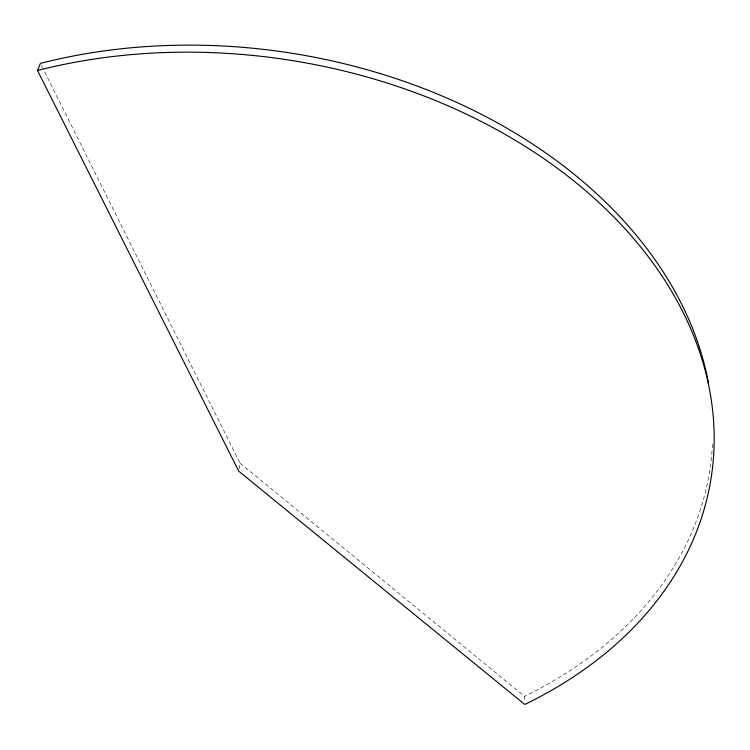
<?xml version="1.0" encoding="UTF-8"?>
<svg xmlns="http://www.w3.org/2000/svg" width="750" height="750" viewBox="0 0 750 750"><rect width="100%" height="100%" fill="white"/><g stroke="black" fill="none" stroke-linecap="round" stroke-linejoin="round"><path stroke-width="0.56" stroke-dasharray="3.75 2.81" d="M239.119 468.919L240.038 463.191L43.003 68.616M240.038 463.191L524.541 696.337L524.719 702.141M41.438 65.475L42.487 67.566M712.5 444.169A480.338 348.562 8.6 0 1 524.541 696.337"/><path stroke-width="1.12" d="M37.5 70.491A483.075 349.041 8.5 0 1 646.875 254.85A483.075 349.041 8.5 0 1 524.784 704.466L238.753 471.206L37.5 70.491L40.397 63.384A480.338 348.562 8.6 0 1 708.544 383.663"/></g></svg>
